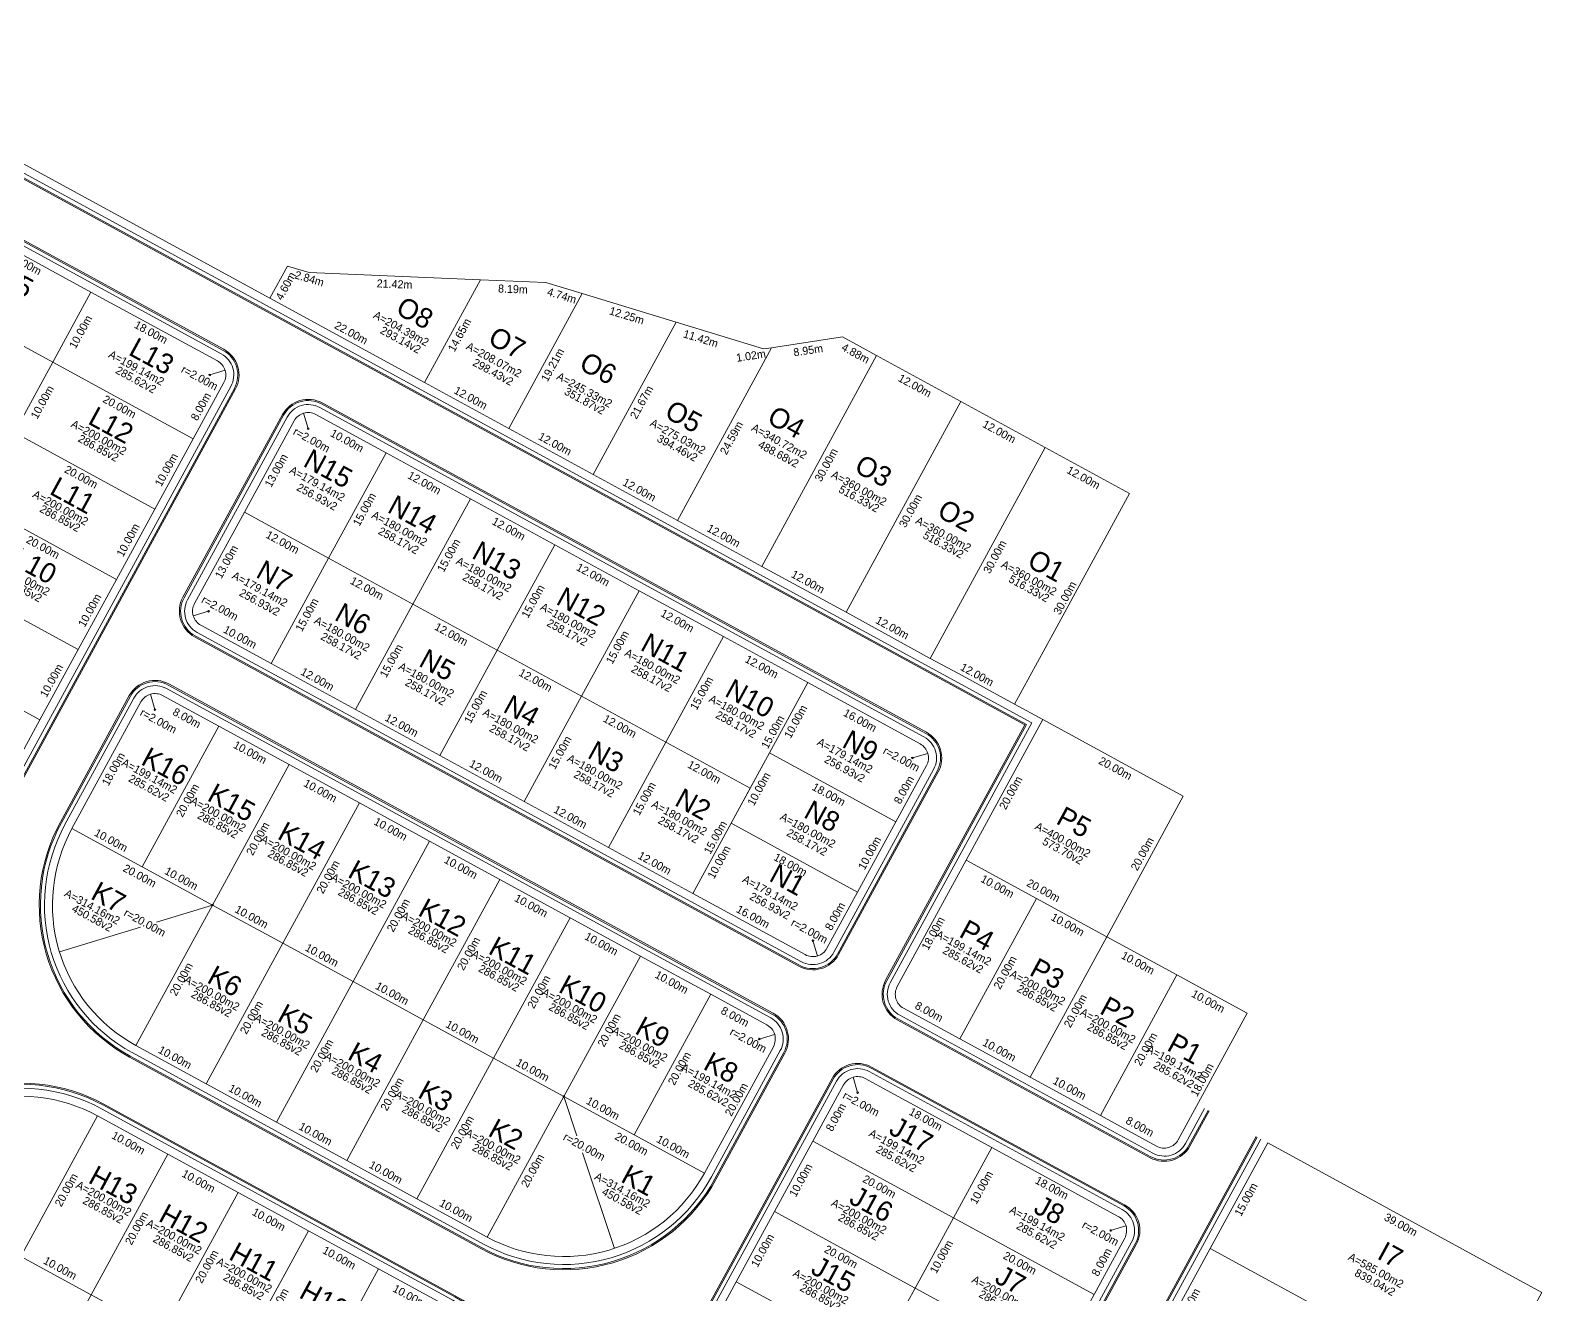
# Model space of a CAD drawing. Header units: metres. Extents: x 25 to 399, y 5 to 459.
# Drawn here: x 209.8 to 398.7, y 301.2 to 459.2 of the extents above; entities that cross this region are included whole.
import ezdxf
from ezdxf.enums import TextEntityAlignment as Align

# ---------------------------------------------------------------- set-up
doc = ezdxf.new("R2010")
doc.units = ezdxf.units.M
for name, color, linetype, lineweight in [('ACERAS', 7, 'Continuous', 0), ('LOTES', 250, 'Continuous', 5), ('textos', 16, 'Continuous', 0)]:
    doc.layers.add(name, color=color, linetype=linetype, lineweight=lineweight)
doc.styles.get("Standard").update_dxf_attribs({"font": ''})
doc.styles.get('Standard').set_extended_font_data('Caviar Dreams')

msp = doc.modelspace()

# ---------------------------------------------------------------- linework, layer by layer
at = {"layer": 'ACERAS'}
msp.add_line((332.79, 374.97), (336.3, 373.05), dxfattribs=at)
msp.add_lwpolyline([(239.72, 425.7), (178.26, 459.2)], dxfattribs=at)
for points in [[(357.08, 324.15), (354.69, 319.76, -0.414214), (349.73, 318.3), (318.13, 335.53, -0.414214), (316.67, 340.48), (329.11, 363.31), (334.06, 372.4), (177.47, 457.76)], [(356.95, 324.22), (354.55, 319.83, -0.414214), (349.81, 318.43), (318.2, 335.66, -0.414214), (316.8, 340.41), (329.24, 363.24), (334.27, 372.46), (177.54, 457.89)], [(356.51, 324.46), (354.12, 320.07, -0.414214), (350.05, 318.87), (318.44, 336.1, -0.414214), (317.24, 340.17), (329.68, 363), (334.95, 372.66), (177.78, 458.33)], [(362.96, 320.94), (318.31, 239.03, 0.31211), (318.75, 234.9, -0.193779), (322.69, 223.34, 0.289261), (324.59, 219.94), (347.42, 207.49)], [(363.09, 320.87), (318.45, 238.96, 0.31211), (318.87, 235, -0.193779), (322.84, 223.33, 0.289261), (324.66, 220.07), (347.49, 207.62)], [(363.53, 320.63), (318.88, 238.72, 0.31211), (319.25, 235.33, -0.191621), (323.35, 223.44, 0.287008), (324.91, 220.67), (347.8, 208.19)]]:
    msp.add_lwpolyline(points, format="xyb", dxfattribs=at)
for points in [[(145.72, 340.27), (197.41, 435.1, -0.414214), (202.36, 436.56), (233.97, 419.33, -0.414214), (235.43, 414.38), (175.12, 303.74, -0.414214), (170.17, 302.29), (154.36, 310.9, -0.414214)], [(145.85, 340.2), (197.54, 435.03, -0.414214), (202.29, 436.43), (233.9, 419.2, -0.414214), (235.29, 414.45), (174.99, 303.82, -0.414214), (170.24, 302.42), (154.44, 311.03, -0.414214)], [(146.29, 339.96), (197.98, 434.79, -0.414214), (202.05, 435.99), (233.66, 418.76, -0.414214), (234.85, 414.69), (174.55, 304.06, -0.414214), (170.48, 302.86), (154.68, 311.47, -0.414214)], [(246.26, 412.63), (321.77, 371.47, -0.414214), (323.23, 366.51), (310.78, 343.69, -0.414214), (305.83, 342.23), (230.32, 383.39, -0.414214), (228.86, 388.34), (241.31, 411.17, -0.414214)], [(246.19, 412.5), (321.7, 371.33, -0.414214), (323.1, 366.59), (310.65, 343.76, -0.414214), (305.9, 342.36), (230.39, 383.52, -0.414214), (229, 388.27), (241.44, 411.1, -0.414214)], [(245.95, 412.06), (321.46, 370.9, -0.414214), (322.66, 366.83), (310.21, 344, -0.414214), (306.14, 342.8), (230.63, 383.96, -0.414214), (229.44, 388.03), (241.88, 410.86, -0.414214)], [(227.12, 377.51), (302.63, 336.35, -0.414214), (304.08, 331.39), (295.47, 315.59, -0.414214), (266.1, 306.94), (222.2, 330.87, -0.414214), (213.55, 360.24), (222.16, 376.05, -0.414214)], [(227.04, 377.37), (302.55, 336.21, -0.414214), (303.95, 331.47), (295.34, 315.66, -0.414214), (266.17, 307.07), (222.27, 331, -0.414214), (213.68, 360.17), (222.3, 375.98, -0.414214)], [(226.8, 376.94), (302.31, 335.77, -0.414214), (303.51, 331.7), (294.9, 315.9, -0.414214), (266.41, 307.51), (222.51, 331.44, -0.414214), (214.12, 359.93), (222.73, 375.74, -0.414214)], [(268.81, 252.68), (309.97, 328.19, -0.414214), (314.92, 329.64), (346.53, 312.41, -0.414214), (347.99, 307.46), (312.45, 242.28, -0.313814), (308.72, 240.41, 0.21805), (295.66, 236.59, -0.312963), (291.52, 236.14), (270.26, 247.72, -0.414214)], [(268.94, 252.6), (310.1, 328.11, -0.414214), (314.85, 329.51), (346.46, 312.28, -0.414214), (347.85, 307.53), (312.32, 242.35, -0.313814), (308.74, 240.56, 0.21805), (295.56, 236.7, -0.312963), (291.59, 236.27), (270.34, 247.86, -0.414214)], [(269.38, 252.37), (310.54, 327.88, -0.414214), (314.61, 329.07), (346.22, 311.84, -0.414214), (347.41, 307.77), (311.88, 242.59, -0.313814), (308.81, 241.05, 0.21805), (295.23, 237.08, -0.312963), (291.83, 236.71), (270.58, 248.3, -0.414214)], [(182.46, 295.59), (201.65, 285.13, 0.261142), (206.54, 285.19, -0.260973), (217.29, 285.32), (230.46, 278.14, -0.261311), (236.18, 269.02, 0.261142), (238.79, 264.88), (257.97, 254.43, 0.414214), (262.92, 255.88), (271.54, 271.69, 0.414214), (262.89, 301.06), (218.99, 324.99, 0.414214), (189.62, 316.34), (181, 300.54, 0.414214)], [(182.53, 295.72), (201.72, 285.26, 0.261142), (206.46, 285.32, -0.260973), (217.36, 285.45), (230.53, 278.27, -0.261311), (236.33, 269.03, 0.261142), (238.86, 265.02), (258.04, 254.56, 0.414214), (262.79, 255.95), (271.41, 271.76, 0.414214), (262.82, 300.93), (218.92, 324.86, 0.414214), (189.75, 316.27), (181.14, 300.47, 0.414214)], [(182.77, 296.16), (201.96, 285.7, 0.261142), (206.21, 285.75, -0.260973), (217.6, 285.89), (230.77, 278.71, -0.261311), (236.83, 269.06, 0.261142), (239.1, 265.45), (258.28, 255, 0.414214), (262.35, 256.19), (270.97, 272, 0.414214), (262.58, 300.49), (218.68, 324.42, 0.414214), (190.19, 316.03), (181.57, 300.23, 0.414214)]]:
    msp.add_lwpolyline(points, format="xyb", close=True, dxfattribs=at)
at = {"layer": 'LOTES'}
for points in [[(217.37, 426.49), (201.57, 435.11, 0.414214), (198.86, 434.31), (195.03, 427.29), (212.59, 417.71)], [(233.98, 415.17, 0.414214), (233.18, 417.88), (217.37, 426.49), (212.59, 417.71), (230.15, 408.14)], [(254.25, 406.39), (245.47, 411.18, 0.414214), (242.76, 410.38), (236.54, 398.96), (247.07, 393.22)], [(247.07, 393.22), (236.54, 398.96), (230.31, 387.55, 0.414214), (231.11, 384.84), (239.89, 380.05)], [(233.35, 372.23), (226.33, 376.06, 0.414214), (223.61, 375.26), (215, 359.45), (223.78, 354.67)], [(321.78, 367.3, 0.414214), (320.98, 370.02), (306.93, 377.68), (302.15, 368.9), (317.95, 360.28)], [(232.56, 349.88), (215, 359.45, 0.414214), (222.99, 332.32)], [(313.16, 351.5), (297.36, 360.11), (292.57, 351.33), (306.62, 343.68, 0.414214), (309.34, 344.48)], [(335.51, 350.71), (326.73, 355.49), (318.12, 339.69, 0.414214), (318.91, 336.98), (325.94, 333.15)], [(361.85, 336.35), (353.07, 341.14), (343.5, 323.58), (350.52, 319.75, 0.414214), (353.24, 320.54)], [(302.64, 332.18, 0.414214), (301.84, 334.9), (294.81, 338.73), (285.24, 321.16), (294.02, 316.38)], [(329.93, 319.58), (314.13, 328.2, 0.414214), (311.42, 327.4), (307.59, 320.37), (325.15, 310.8)], [(218.2, 323.54), (218.2, 323.54, 0.414214), (191.07, 315.55), (191.07, 315.55), (208.63, 305.98)], [(294.02, 316.38), (276.46, 325.95), (266.89, 308.39, 0.414214)], [(346.54, 308.25, 0.414214), (345.74, 310.97), (329.93, 319.58), (325.15, 310.8), (342.71, 301.23)], [(217.41, 301.19), (208.63, 305.98), (199.06, 288.42), (202.44, 286.58, 0.261142), (205.71, 286.61, -0.097081), (210.32, 288.19)], [(243.75, 286.84), (217.41, 301.19), (210.32, 288.19, -0.159843), (218.08, 286.76), (231.25, 279.59, -0.160167), (236.66, 273.83)]]:
    msp.add_lwpolyline(points, format="xyb", close=True, dxfattribs=at)
for points in [[(266.05, 428.03), (244.65, 428.94), (241.92, 429.74), (239.72, 425.7), (259.04, 415.17)], [(212.59, 417.71), (195.03, 427.29), (190.24, 418.51), (207.8, 408.93)], [(278.77, 426.3), (274.23, 427.69), (266.05, 428.03), (259.04, 415.17), (269.57, 409.43)], [(290.48, 422.72), (278.77, 426.3), (269.57, 409.43), (280.11, 403.69)], [(302.41, 419.53), (301.4, 419.38), (290.48, 422.72), (280.11, 403.69), (290.65, 397.94)], [(315.54, 418.54), (311.26, 420.87), (302.41, 419.53), (290.65, 397.94), (301.18, 392.2)], [(230.15, 408.14), (212.59, 417.71), (207.8, 408.93), (225.36, 399.36)], [(326.08, 412.8), (315.54, 418.54), (301.18, 392.2), (311.72, 386.46)], [(336.61, 407.05), (326.08, 412.8), (311.72, 386.46), (322.25, 380.71)], [(225.36, 399.36), (207.8, 408.93), (203.02, 400.15), (220.58, 390.58)], [(264.79, 400.65), (254.25, 406.39), (247.07, 393.22), (257.61, 387.48)], [(337.58, 383.75), (347.15, 401.31), (336.61, 407.05), (322.25, 380.71), (325.77, 378.8), (332.79, 374.97)], [(275.32, 394.91), (264.79, 400.65), (257.61, 387.48), (268.14, 381.73)], [(220.58, 390.58), (203.02, 400.15), (198.23, 391.37), (215.79, 381.8)], [(285.86, 389.16), (275.32, 394.91), (268.14, 381.73), (278.68, 375.99)], [(257.61, 387.48), (247.07, 393.22), (239.89, 380.05), (250.43, 374.31)], [(215.79, 381.8), (198.23, 391.37), (193.44, 382.59), (211, 373.02)], [(296.4, 383.42), (285.86, 389.16), (278.68, 375.99), (289.22, 370.25)], [(268.14, 381.73), (257.61, 387.48), (250.43, 374.31), (260.97, 368.56)], [(302.15, 368.9), (306.93, 377.68), (296.4, 383.42), (289.22, 370.25), (299.75, 364.5)], [(211, 373.02), (193.44, 382.59), (188.66, 373.81), (206.22, 364.24)], [(278.68, 375.99), (268.14, 381.73), (260.97, 368.56), (271.5, 362.82)], [(289.22, 370.25), (278.68, 375.99), (271.5, 362.82), (282.04, 357.08)], [(242.13, 367.44), (233.35, 372.23), (223.78, 354.67), (232.56, 349.88)], [(353.86, 363.48), (336.3, 373.05), (336.3, 373.05), (330.56, 362.52), (326.73, 355.49), (344.29, 345.92)], [(297.36, 360.11), (299.75, 364.5), (289.22, 370.25), (282.04, 357.08), (292.57, 351.33)], [(317.95, 360.28), (302.15, 368.9), (297.36, 360.11), (313.16, 351.5)], [(250.91, 362.66), (242.13, 367.44), (232.56, 349.88), (241.34, 345.1)], [(259.69, 357.87), (250.91, 362.66), (241.34, 345.1), (250.12, 340.31)], [(268.47, 353.08), (259.69, 357.87), (250.12, 340.31), (258.9, 335.52)], [(277.25, 348.3), (268.47, 353.08), (258.9, 335.52), (267.68, 330.74)], [(241.34, 345.1), (232.56, 349.88), (222.99, 332.32), (231.77, 327.53)], [(344.29, 345.92), (335.51, 350.71), (325.94, 333.15), (334.72, 328.36)], [(286.03, 343.51), (277.25, 348.3), (267.68, 330.74), (276.46, 325.95)], [(353.07, 341.14), (344.29, 345.92), (334.72, 328.36), (343.5, 323.58)], [(250.12, 340.31), (241.34, 345.1), (231.77, 327.53), (240.55, 322.75)], [(294.81, 338.73), (286.03, 343.51), (276.46, 325.95), (285.24, 321.16)], [(258.9, 335.52), (250.12, 340.31), (240.55, 322.75), (249.33, 317.96)], [(267.68, 330.74), (258.9, 335.52), (249.33, 317.96), (258.11, 313.18)], [(276.46, 325.95), (267.68, 330.74), (258.11, 313.18), (266.89, 308.39)], [(226.98, 318.75), (218.2, 323.54), (208.63, 305.98), (217.41, 301.19)], [(325.15, 310.8), (307.59, 320.37), (302.8, 311.59), (320.36, 302.02)], [(398.65, 301.48), (364.41, 320.15), (357.23, 306.98), (391.47, 288.31)], [(235.76, 313.97), (226.98, 318.75), (217.41, 301.19), (226.19, 296.41)], [(244.54, 309.18), (235.76, 313.97), (226.19, 296.41), (234.97, 291.62)], [(320.36, 302.02), (302.8, 311.59), (298.01, 302.81), (315.57, 293.24)], [(342.71, 301.23), (325.15, 310.8), (320.36, 302.02), (337.92, 292.45)], [(253.32, 304.4), (244.54, 309.18), (234.97, 291.62), (243.75, 286.84)], [(391.47, 288.31), (357.23, 306.98), (350.05, 293.81), (384.3, 275.14)], [(262.1, 299.61), (253.32, 304.4), (243.75, 286.84), (252.53, 282.05)], [(315.57, 293.24), (298.01, 302.81), (293.23, 294.03), (310.79, 284.46)], [(337.92, 292.45), (320.36, 302.02), (315.57, 293.24), (333.14, 283.67)]]:
    msp.add_lwpolyline(points, close=True, dxfattribs=at)
at = {"layer": 'textos'}
for p, q in [((232.22, 416.12), (234.13, 416.71)), ((244.51, 409.42), (243.95, 411.34)), ((232.07, 386.59), (230.15, 386.03)), ((225.37, 374.3), (224.81, 376.22)), ((320.02, 368.26), (321.94, 368.83)), ((232.56, 349.88), (225.57, 347.74)), ((223.55, 347.12), (213.43, 344.03)), ((307.58, 345.43), (308.14, 343.51)), ((300.88, 333.14), (302.8, 333.71)), ((313.17, 326.44), (312.61, 328.36)), ((276.46, 325.95), (278.1, 321.03)), ((278.79, 318.92), (282.77, 306.97)), ((344.78, 309.21), (346.69, 309.8))]:
    msp.add_line(p, q, dxfattribs=at)
for centre in [(232.22, 416.12), (244.51, 409.42), (232.07, 386.59), (225.37, 374.3), (320.02, 368.26), (232.56, 349.88), (307.58, 345.43), (300.88, 333.14), (276.46, 325.95), (313.17, 326.44), (344.78, 309.21)]:
    msp.add_circle(centre, 0.1, dxfattribs=at)

# ---------------------------------------------------------------- texts
for s, rotation, p in [('18.00m', 331.4053, (209.12, 430.05)), ('4.60m', 61.4053, (241.7, 427.24)), ('2.84m', 343.6872, (244.67, 428.17)), ('21.42m', 357.5768, (255.31, 427.49)), ('8.19m', 357.5768, (270.1, 426.86)), ('4.74m', 342.9875, (276.21, 426.04)), ('10.00m', 61.4053, (216.08, 421.51)), ('A=204.39m2', 331.4053, (256.14, 421.92)), ('14.65m', 61.4053, (263.42, 421.12)), ('12.25m', 342.9875, (284.33, 423.55)), ('18.00m', 331.4053, (224.88, 421.46)), ('22.00m', 331.4053, (249.9, 421.39)), ('293.14v2', 331.4053, (256.07, 420.51)), ('11.42m', 342.9875, (293.57, 420.68)), ('A=208.07m2', 331.4053, (267.73, 418.02)), ('19.21m', 61.4053, (275.05, 417.39)), ('8.95m', 8.6529, (306.99, 419.21)), ('4.88m', 331.4053, (312.92, 418.83)), ('A=199.14m2', 331.4053, (223.06, 417.01)), ('298.43v2', 331.4053, (267.63, 416.49)), ('1.02m', 8.6529, (299.84, 418.53)), ('285.62v2', 331.4053, (223, 415.53)), ('r=2.00m', 331.4053, (230.96, 415.77)), ('A=245.33m2', 331.4053, (279.04, 414.26)), ('12.00m', 331.4053, (320.33, 414.79)), ('10.00m', 61.4053, (211.29, 412.73)), ('8.00m', 61.4053, (231.1, 412.18)), ('12.00m', 331.4053, (264.83, 413.26)), ('351.87v2', 331.4053, (279.07, 412.88)), ('21.67m', 61.4053, (286.17, 412.72)), ('20.00m', 331.4053, (220.95, 412.16)), ('A=200.00m2', 331.4053, (218.36, 408.31)), ('A=275.03m2', 331.4053, (290.71, 408.43)), ('24.59m', 61.4053, (297.41, 408.26)), ('A=340.72m2', 331.4053, (303.38, 407.84)), ('12.00m', 331.4053, (330.87, 409.05)), ('286.85v2', 331.4053, (218.31, 406.99)), ('r=2.00m', 331.4053, (244.95, 408.01)), ('10.00m', 331.4053, (249.38, 407.91)), ('12.00m', 331.4053, (275.36, 407.51)), ('394.46v2', 331.4053, (290.65, 407)), ('10.00m', 61.4053, (226.79, 404.28)), ('13.00m', 61.4053, (240.52, 404.19)), ('488.68v2', 331.4053, (303.29, 406.25)), ('30.00m', 61.4053, (309.24, 404.89)), ('20.00m', 331.4053, (216.16, 403.38)), ('A=179.14m2', 331.4053, (245.66, 402.54)), ('12.00m', 331.4053, (341.4, 403.3)), ('256.93v2', 331.4053, (245.63, 400.89)), ('12.00m', 331.4053, (259.04, 402.64)), ('12.00m', 331.4053, (285.9, 401.77)), ('A=360.00m2', 331.4053, (313.35, 401.98)), ('516.33v2', 331.4053, (313.35, 400.65)), ('A=200.00m2', 331.4053, (213.57, 399.53)), ('15.00m', 61.4053, (251.54, 399.33)), ('30.00m', 61.4053, (319.78, 399.15)), ('286.85v2', 331.4053, (213.52, 398.21)), ('A=180.00m2', 331.4053, (255.93, 396.94)), ('10.00m', 61.4053, (222.01, 395.49)), ('258.17v2', 331.4053, (255.82, 395.43)), ('12.00m', 331.4053, (269.58, 396.9)), ('12.00m', 331.4053, (296.43, 396.03)), ('A=360.00m2', 331.4053, (323.89, 396.24)), ('20.00m', 331.4053, (211.38, 394.6)), ('12.00m', 331.4053, (241.32, 395.22)), ('15.00m', 61.4053, (262.08, 393.58)), ('516.33v2', 331.4053, (323.89, 394.91)), ('30.00m', 61.4053, (330.31, 393.4)), ('13.00m', 61.4053, (234.3, 392.78)), ('A=180.00m2', 331.4053, (266.47, 391.19)), ('A=200.00m2', 331.4053, (208.78, 390.75)), ('286.85v2', 331.4053, (208.73, 389.43)), ('A=179.14m2', 331.4053, (238.48, 389.37)), ('258.17v2', 331.4053, (266.36, 389.69)), ('12.00m', 331.4053, (280.11, 391.16)), ('12.00m', 331.4053, (306.97, 390.28)), ('A=360.00m2', 331.4053, (334.59, 390.76)), ('516.33v2', 331.4053, (334.59, 389.43)), ('256.93v2', 331.4053, (238.45, 387.72)), ('12.00m', 331.4053, (251.86, 389.47)), ('15.00m', 61.4053, (272.61, 387.84)), ('30.00m', 61.4053, (339.07, 388.26)), ('10.00m', 61.4053, (217.22, 386.71)), ('r=2.00m', 331.4053, (233.49, 386.99)), ('15.00m', 61.4053, (244.36, 386.16)), ('A=180.00m2', 331.4053, (277, 385.45)), ('A=180.00m2', 331.4053, (248.75, 383.76)), ('258.17v2', 331.4053, (276.89, 383.95)), ('12.00m', 331.4053, (290.65, 385.41)), ('12.00m', 331.4053, (317.51, 384.54)), ('10.00m', 331.4053, (236.01, 383.37)), ('258.17v2', 331.4053, (248.64, 382.26)), ('12.00m', 331.4053, (262.4, 383.73)), ('15.00m', 61.4053, (283.15, 382.1)), ('15.00m', 61.4053, (254.9, 380.41)), ('A=180.00m2', 331.4053, (287.54, 379.71)), ('10.00m', 61.4053, (212.44, 377.93)), ('A=180.00m2', 331.4053, (259.29, 378.02)), ('258.17v2', 331.4053, (287.43, 378.2)), ('12.00m', 331.4053, (301.19, 379.67)), ('12.00m', 331.4053, (328.1, 378.68)), ('12.00m', 331.4053, (245.67, 378.11)), ('258.17v2', 331.4053, (259.18, 376.52)), ('12.00m', 331.4053, (272.93, 377.99)), ('15.00m', 61.4053, (293.68, 376.35)), ('15.00m', 61.4053, (265.43, 374.67)), ('A=180.00m2', 331.4053, (298.07, 373.96)), ('r=2.00m', 331.4053, (225.81, 372.89)), ('8.00m', 331.4053, (229.36, 373.26)), ('A=180.00m2', 331.4053, (269.82, 372.28)), ('258.17v2', 331.4053, (297.97, 372.46)), ('10.00m', 61.4053, (305.42, 372.81)), ('16.00m', 331.4053, (313.48, 372.97)), ('12.00m', 331.4053, (256.2, 372.36)), ('258.17v2', 331.4053, (269.71, 370.78)), ('12.00m', 331.4053, (283.47, 372.24)), ('15.00m', 61.4053, (302.57, 371.51)), ('10.00m', 331.4053, (237.26, 368.96)), ('15.00m', 61.4053, (275.97, 368.93)), ('A=179.14m2', 331.4053, (311.59, 368.56)), ('18.00m', 61.4053, (220.18, 366.88)), ('A=180.00m2', 331.4053, (280.36, 366.53)), ('256.93v2', 331.4053, (311.56, 366.91)), ('r=2.00m', 331.4053, (318.65, 368.11)), ('20.00m', 331.4053, (345.38, 366.97)), ('A=199.14m2', 331.4053, (224.69, 366)), ('12.00m', 331.4053, (266.74, 366.62)), ('258.17v2', 331.4053, (280.25, 365.03)), ('12.00m', 331.4053, (294.01, 366.5)), ('285.62v2', 331.4053, (224.62, 364.51)), ('20.00m', 61.4053, (229.44, 362.97)), ('10.00m', 331.4053, (246.04, 364.17)), ('15.00m', 61.4053, (286.51, 363.18)), ('10.00m', 61.4053, (300.83, 364.39)), ('18.00m', 331.4053, (309.57, 363.71)), ('8.00m', 61.4053, (318.96, 364.28)), ('20.00m', 61.4053, (332.3, 363.91)), ('A=200.00m2', 331.4053, (233.28, 361.23)), ('A=180.00m2', 331.4053, (290.9, 360.79)), ('286.85v2', 331.4053, (233.23, 359.9)), ('12.00m', 331.4053, (277.28, 360.88)), ('258.17v2', 331.4053, (290.79, 359.29)), ('A=180.00m2', 331.4053, (306.96, 359.23)), ('10.00m', 331.4053, (219.89, 357.98)), ('20.00m', 61.4053, (238.22, 358.18)), ('10.00m', 331.4053, (254.82, 359.38)), ('15.00m', 61.4053, (295.39, 358.34)), ('258.17v2', 331.4053, (306.85, 357.73)), ('A=400.00m2', 331.4053, (338.81, 358.04)), ('A=200.00m2', 331.4053, (242.06, 356.44)), ('10.00m', 61.4053, (295.85, 355.25)), ('10.00m', 61.4053, (314.66, 356.38)), ('573.70v2', 331.4053, (338.81, 356.65)), ('20.00m', 61.4053, (348.74, 356.28)), ('286.85v2', 331.4053, (242.01, 355.12)), ('20.00m', 61.4053, (247, 353.4)), ('10.00m', 331.4053, (263.6, 354.6)), ('12.00m', 331.4053, (287.81, 355.13)), ('18.00m', 331.4053, (304.78, 354.93)), ('20.00m', 331.4053, (223.47, 353.55)), ('10.00m', 331.4053, (228.67, 353.2)), ('A=200.00m2', 331.4053, (250.84, 351.66)), ('A=179.14m2', 331.4053, (302.25, 351.42)), ('10.00m', 331.4053, (330.64, 352.22)), ('A=314.16m2', 331.4053, (217.54, 349.66)), ('286.85v2', 331.4053, (250.79, 350.33)), ('256.93v2', 331.4053, (302.22, 349.78)), ('20.00m', 331.4053, (336.39, 351.7)), ('450.58v2', 331.4053, (217.53, 348.26)), ('10.00m', 331.4053, (237.45, 348.41)), ('20.00m', 61.4053, (255.78, 348.61)), ('10.00m', 331.4053, (272.38, 349.81)), ('16.00m', 331.4053, (300.1, 348.43)), ('8.00m', 61.4053, (310.35, 348.48)), ('r=20.00m', 331.4053, (224.11, 347.68)), ('A=200.00m2', 331.4053, (259.62, 346.87)), ('r=2.00m', 331.4053, (307.15, 346.63)), ('18.00m', 61.4053, (322.6, 346.35)), ('10.00m', 331.4053, (339.42, 347.44)), ('286.85v2', 331.4053, (259.57, 345.55)), ('20.00m', 61.4053, (264.56, 343.82)), ('10.00m', 331.4053, (281.16, 345.03)), ('A=199.14m2', 331.4053, (326.42, 344.53)), ('10.00m', 331.4053, (246.23, 343.62)), ('A=200.00m2', 331.4053, (268.4, 342.09)), ('285.62v2', 331.4053, (326.35, 343.04)), ('10.00m', 331.4053, (348.2, 342.65)), ('20.00m', 61.4053, (228.65, 340.62)), ('286.85v2', 331.4053, (268.35, 340.76)), ('20.00m', 61.4053, (331.6, 341.45)), ('A=200.00m2', 331.4053, (232.49, 338.88)), ('10.00m', 331.4053, (255.01, 338.84)), ('20.00m', 61.4053, (273.34, 339.04)), ('10.00m', 331.4053, (289.94, 340.24)), ('A=200.00m2', 331.4053, (335.67, 339.58)), ('286.85v2', 331.4053, (232.44, 337.56)), ('A=200.00m2', 331.4053, (277.18, 337.3)), ('286.85v2', 331.4053, (335.62, 338.26)), ('20.00m', 61.4053, (340.38, 336.66)), ('10.00m', 331.4053, (356.98, 337.86)), ('20.00m', 61.4053, (237.43, 335.84)), ('286.85v2', 331.4053, (277.13, 335.97)), ('20.00m', 61.4053, (282.12, 334.25)), ('8.00m', 331.4053, (297.85, 335.93)), ('8.00m', 331.4053, (322.1, 336.56)), ('A=200.00m2', 331.4053, (344.45, 334.8)), ('A=200.00m2', 331.4053, (241.27, 334.1)), ('286.85v2', 331.4053, (241.22, 332.77)), ('10.00m', 331.4053, (263.79, 334.05)), ('A=200.00m2', 331.4053, (285.96, 332.51)), ('r=2.00m', 331.4053, (299.51, 332.99)), ('286.85v2', 331.4053, (344.4, 333.47)), ('20.00m', 61.4053, (246.21, 331.05)), ('286.85v2', 331.4053, (285.91, 331.19)), ('10.00m', 331.4053, (330.88, 331.77)), ('20.00m', 61.4053, (349.16, 331.88)), ('10.00m', 331.4053, (227.88, 330.85)), ('A=200.00m2', 331.4053, (250.05, 329.31)), ('10.00m', 331.4053, (272.57, 329.27)), ('20.00m', 61.4053, (290.9, 329.47)), ('A=199.14m2', 331.4053, (352.76, 330.18)), ('286.85v2', 331.4053, (250, 327.98)), ('A=199.14m2', 331.4053, (294.59, 327.89)), ('285.62v2', 331.4053, (352.69, 328.69)), ('18.00m', 61.4053, (356.21, 328.04)), ('10.00m', 331.4053, (236.66, 326.06)), ('20.00m', 61.4053, (254.99, 326.26)), ('285.62v2', 331.4053, (294.53, 326.4)), ('20.00m', 61.4053, (298.02, 325.59)), ('10.00m', 331.4053, (339.66, 326.99)), ('A=200.00m2', 331.4053, (258.83, 324.53)), ('10.00m', 331.4053, (281.35, 324.48)), ('8.00m', 61.4053, (310.45, 323.37)), ('r=2.00m', 331.4053, (313.61, 325.03)), ('286.85v2', 331.4053, (258.78, 323.2)), ('20.00m', 61.4053, (263.77, 321.48)), ('18.00m', 331.4053, (321.68, 323.13)), ('8.00m', 331.4053, (348.44, 322.2)), ('10.00m', 331.4053, (222.05, 320.16)), ('10.00m', 331.4053, (245.44, 321.28)), ('A=200.00m2', 331.4053, (267.61, 319.74)), ('r=20.00m', 331.4053, (279.01, 319.67)), ('20.00m', 331.4053, (284.93, 320.04)), ('A=199.14m2', 331.4053, (318.06, 319.67)), ('286.85v2', 331.4053, (267.56, 318.41)), ('10.00m', 331.4053, (290.13, 319.69)), ('285.62v2', 331.4053, (318, 318.18)), ('10.00m', 331.4053, (254.22, 316.49)), ('20.00m', 61.4053, (272.55, 316.69)), ('10.00m', 61.4053, (306.07, 315.5)), ('20.00m', 61.4053, (214.29, 314.28)), ('10.00m', 331.4053, (230.83, 315.38)), ('A=314.16m2', 331.4053, (283.78, 314.28)), ('20.00m', 331.4053, (315.89, 314.71)), ('10.00m', 61.4053, (328.64, 314.59)), ('18.00m', 331.4053, (337.44, 314.54)), ('A=200.00m2', 331.4053, (218.98, 313.21)), ('450.58v2', 331.4053, (283.77, 312.88)), ('15.00m', 61.4053, (361.7, 313.09)), ('286.85v2', 331.4053, (218.9, 311.77)), ('10.00m', 331.4053, (239.61, 310.59)), ('10.00m', 331.4053, (263, 311.71)), ('A=200.00m2', 331.4053, (313.35, 310.97)), ('A=199.14m2', 331.4053, (335.62, 310.1)), ('20.00m', 61.4053, (223.07, 309.5)), ('A=200.00m2', 331.4053, (227.76, 308.43)), ('286.85v2', 331.4053, (313.3, 309.65)), ('285.62v2', 331.4053, (335.56, 308.61)), ('r=2.00m', 331.4053, (343.52, 308.86)), ('39.00m', 331.4053, (381.05, 309.94)), ('286.85v2', 331.4053, (227.68, 306.98)), ('10.00m', 61.4053, (301.29, 306.72)), ('10.00m', 61.4053, (323.63, 305.93)), ('20.00m', 61.4053, (231.85, 304.71)), ('10.00m', 331.4053, (248.4, 305.81)), ('20.00m', 331.4053, (311.1, 305.93)), ('20.00m', 331.4053, (333.45, 305.14)), ('8.00m', 61.4053, (343.66, 305.26)), ('A=585.00m2', 331.4053, (377.94, 304.23)), ('10.00m', 331.4053, (213.52, 304.51)), ('A=200.00m2', 331.4053, (236.54, 303.64)), ('A=200.00m2', 331.4053, (308.57, 302.19)), ('839.04v2', 331.4053, (377.82, 302.73)), ('286.85v2', 331.4053, (236.46, 302.2)), ('10.00m', 331.4053, (257.18, 301.02)), ('286.85v2', 331.4053, (308.52, 300.87)), ('A=200.00m2', 331.4053, (330.92, 301.4)), ('20.00m', 61.4053, (240.63, 299.92)), ('286.85v2', 331.4053, (330.87, 300.08)), ('15.00m', 61.4053, (354.52, 299.91))]:
    msp.add_text(s, height=1, rotation=rotation, dxfattribs=at).set_placement(p, align=Align.MIDDLE)
at = {"layer": 'textos', "char_height": 2.5, "attachment_point": 1, "rotation": 331.4053}
for s, insert in [('L25', (205.56, 430.49)), ('O8', (256.5, 426.06)), ('O7', (268.02, 422.31)), ('L13', (223.13, 420.91)), ('O6', (279.41, 419.14)), ('L12', (218.05, 412.29)), ('O5', (290.09, 413.11)), ('O4', (302.9, 412.4)), ('N15', (244.94, 406.99)), ('O3', (313.8, 406.31)), ('L11', (213.26, 403.51)), ('N14', (255.47, 401.24)), ('O2', (324.15, 400.71)), ('N13', (266.01, 395.5)), ('L10', (208.47, 394.73)), ('N7', (239.03, 393.12)), ('O1', (335.4, 394.46)), ('N12', (276.55, 389.76)), ('N6', (248.85, 387.77)), ('N11', (287.08, 384.01)), ('N5', (259.39, 382.02)), ('N10', (297.62, 378.27)), ('N4', (269.92, 376.28)), ('N3', (280.46, 370.54)), ('N9', (312.27, 371.89)), ('K16', (224.68, 369.73)), ('K15', (232.95, 365.22)), ('N2', (291.35, 364.6)), ('N8', (307.48, 363.11)), ('P5', (339.02, 362.33)), ('K14', (241.73, 360.43)), ('K13', (250.51, 355.65)), ('N1', (303.16, 355.17)), ('K7', (218.39, 352.94)), ('K12', (259.29, 350.86)), ('P4', (326.9, 348.18)), ('K11', (268.07, 346.08)), ('K6', (232.92, 342.46)), ('P3', (335.68, 343.39)), ('K10', (276.85, 341.29)), ('P2', (344.46, 338.6)), ('K5', (241.7, 337.67)), ('K9', (286.39, 336.09)), ('K4', (250.48, 332.89)), ('P1', (352.88, 334.01)), ('K8', (294.93, 331.65)), ('K3', (259.26, 328.1)), ('K2', (268.04, 323.32)), ('J17', (318.12, 323.57)), ('H13', (218.09, 317.45)), ('K1', (284.63, 317.56)), ('J16', (313.14, 314.9)), ('H12', (226.87, 312.67)), ('J8', (336.2, 313.72)), ('H11', (235.65, 307.88)), ('I7', (379.13, 307.95)), ('J15', (308.36, 306.12)), ('J7', (331.34, 304.98)), ('H10', (244.43, 303.1))]:
    msp.add_mtext_dynamic_manual_height_columns(s, width=10.2075, gutter_width=12.5, heights=[0], dxfattribs=dict(at, insert=insert))

doc.saveas('drawing.dxf')
